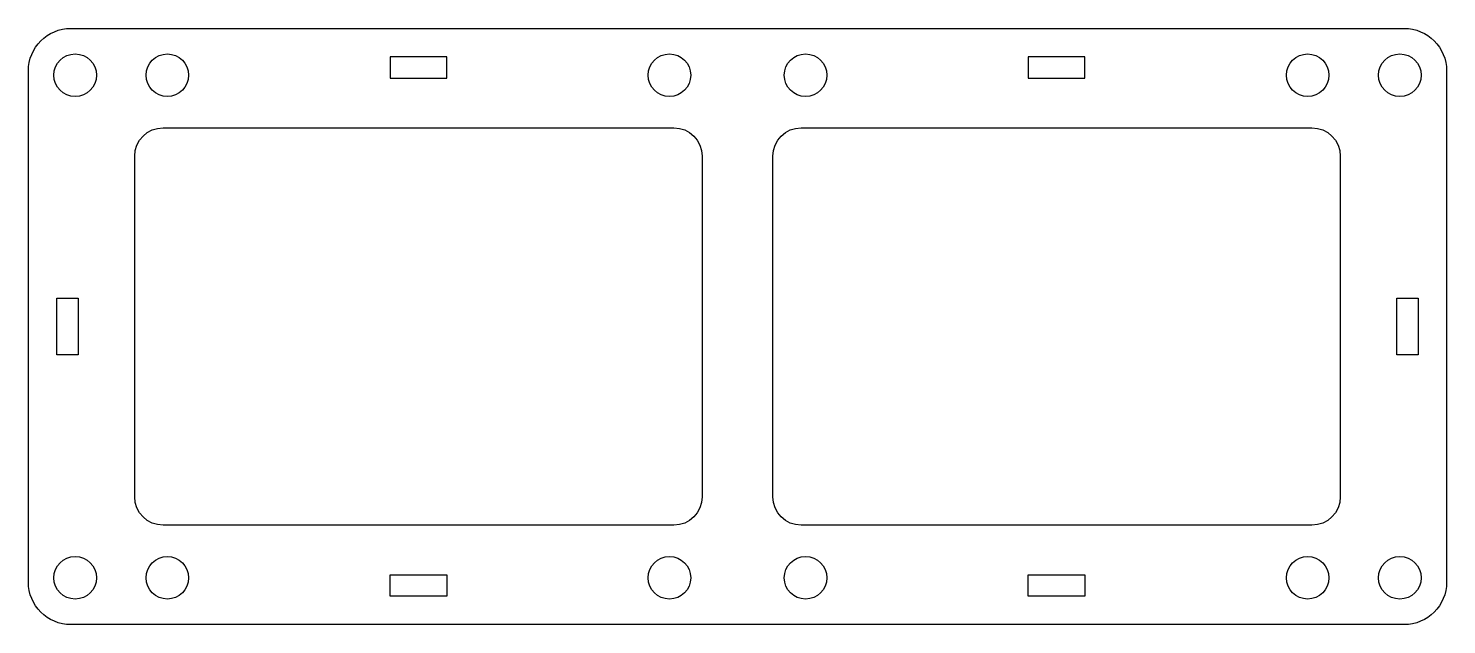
# Model space of a CAD drawing. Header units: millimetres. Extents: x 0 to 100, y 0 to 42.
import ezdxf

# ---------------------------------------------------------------- set-up
doc = ezdxf.new("R2010")
doc.units = ezdxf.units.MM

msp = doc.modelspace()

# ---------------------------------------------------------------- linework, layer by layer
for points in [[(0, 3), (0, 39, -0.41421), (3, 42), (97, 42, -0.41421), (100, 39), (100, 3, -0.41421), (97, 0), (3, 0, -0.41421)], [(7.5, 9), (7.5, 33, -0.41421), (9.5, 35), (45.5, 35, -0.41421), (47.5, 33), (47.5, 9, -0.41421), (45.5, 7), (9.5, 7, -0.41421)], [(52.5, 9), (52.5, 33, -0.41421), (54.5, 35), (90.5, 35, -0.41421), (92.5, 33), (92.5, 9, -0.41421), (90.5, 7), (54.5, 7, -0.41421)]]:
    msp.add_lwpolyline(points, format="xyb", close=True)
for points in [[(25.5, 40), (25.5, 38.5), (29.5, 38.5), (29.5, 40)], [(70.5, 40), (70.5, 38.5), (74.5, 38.5), (74.5, 40)], [(2, 19), (2, 23), (3.5, 23), (3.5, 19)], [(96.5, 19), (96.5, 23), (98, 23), (98, 19)], [(25.5, 2), (25.5, 3.5), (29.5, 3.5), (29.5, 2)], [(70.5, 2), (70.5, 3.5), (74.5, 3.5), (74.5, 2)]]:
    msp.add_lwpolyline(points, close=True)
for centre in [(3.3, 38.7), (9.8, 38.7), (45.2, 38.7), (96.7, 38.7), (3.3, 3.3), (9.8, 3.3), (45.2, 3.3), (96.7, 3.3)]:
    msp.add_circle(centre, 1.5)
at = {"color": 0}
for centre in [(54.8, 38.7), (90.2, 38.7), (54.8, 3.3), (90.2, 3.3)]:
    msp.add_circle(centre, 1.5, dxfattribs=at)

doc.saveas('drawing.dxf')
